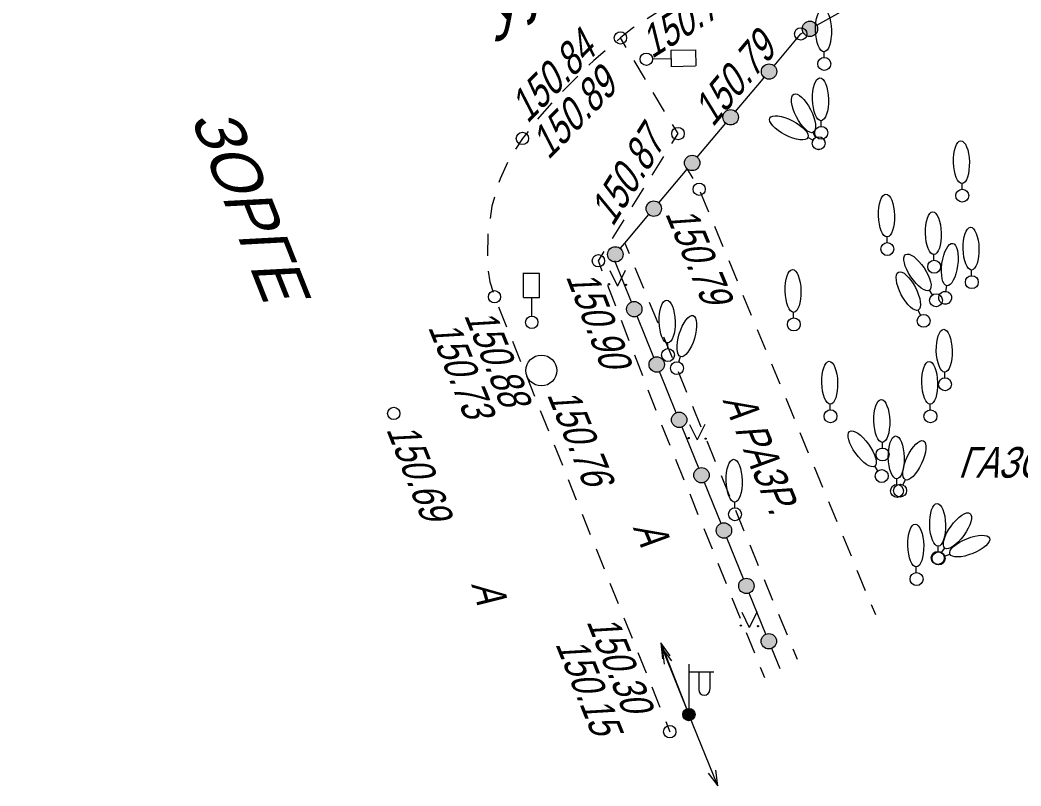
# Model space of a CAD drawing. Header units: metres. Extents: x 382 to 851, y 14083 to 14440.
# Drawn here: x 381.7 to 414.2, y 14209.91 to 14234.78 of the extents above; entities that cross this region are included whole.
import ezdxf

# ---------------------------------------------------------------- set-up
doc = ezdxf.new("R2010")
doc.units = ezdxf.units.M
doc.header["$MEASUREMENT"] = 0
doc.linetypes.add('UP line', pattern=[1.5, 1, -0.5])
for name, color, linetype, lineweight in [('Бортовой камень', 7, 'Continuous', 25), ('Горизонтали', 7, 'Continuous', 25), ('Граница растительности и грунта', 7, 'Continuous', 25), ('Граница улицы', 7, 'Continuous', 25), ('Колодцы', 7, 'Continuous', 25), ('Леса и газоны', 7, 'Continuous', 25), ('ЛЭП', 7, 'Continuous', 25), ('Ограды', 7, 'Continuous', 25), ('Отдельно стоящее дерево', 7, 'Continuous', 25), ('Светофоры', 7, 'Continuous', 25), ('Фонари', 7, 'Continuous', 25)]:
    doc.layers.add(name, color=color, linetype=linetype, lineweight=lineweight)
doc.styles.add('Style-RUSSIAN_1251 I 0.32289', font='RUSSIAN_1251.shx', dxfattribs={"oblique": 18.5})

# ---------------------------------------------------------------- blocks, each defined once
blk = doc.blocks.new('PIKET_464')
at = {"layer": 'Горизонтали', "color": 251, "linetype": 'Continuous', "lineweight": 9}
blk.add_arc((0, 0), 0.2, 0, 360, dxfattribs=at)
blk = doc.blocks.new('PIKET_465')
at = {"layer": 'Горизонтали', "color": 251, "linetype": 'Continuous', "lineweight": 9}
blk.add_arc((0, 0), 0.2, 0, 360, dxfattribs=at)
blk = doc.blocks.new('PIKET_466')
at = {"layer": 'Горизонтали', "color": 251, "linetype": 'Continuous', "lineweight": 9}
blk.add_arc((0, 0), 0.2, 0, 360, dxfattribs=at)
blk = doc.blocks.new('DORZN1_49')
at = {"layer": 'Светофоры', "color": 251, "linetype": 'Continuous', "lineweight": 9}
for p, q in [((-0.27, 0.806), (-0.27, 1.603)), ((-0.27, 1.598), (0.252, 1.598)), ((0.252, 0.792), (0.252, 1.589)), ((-0.27, 0.801), (0.248, 0.801)), ((-0.004, 0.2), (-0.004, 0.801))]:
    blk.add_line(p, q, dxfattribs=at)
blk.add_arc((0, 0), 0.2, 0, 360, dxfattribs=at)
blk = doc.blocks.new('GAZON_22')
at = {"layer": 'Леса и газоны', "color": 251, "linetype": 'Continuous', "lineweight": 9}
for p in [(-0.248, 0.499), (0.251, 0.502)]:
    blk.add_line(p, (0, 0), dxfattribs=at)
for centre in [(-0.276, 0.057), (0.279, 0.039)]:
    blk.add_arc(centre, 0.02, 0, 360, dxfattribs=at)
blk = doc.blocks.new('PIKET_469')
at = {"layer": 'Горизонтали', "color": 251, "linetype": 'Continuous', "lineweight": 9}
blk.add_arc((0, 0), 0.2, 0, 360, dxfattribs=at)
blk = doc.blocks.new('PIKET_470')
at = {"layer": 'Горизонтали', "color": 251, "linetype": 'Continuous', "lineweight": 9}
blk.add_arc((0, 0), 0.2, 0, 360, dxfattribs=at)
blk = doc.blocks.new('DORZN1_50')
at = {"layer": 'Светофоры', "color": 251, "linetype": 'Continuous', "lineweight": 9}
for p, q in [((-0.27, 0.806), (-0.27, 1.603)), ((-0.27, 1.598), (0.252, 1.598)), ((0.252, 0.792), (0.252, 1.589)), ((-0.27, 0.801), (0.248, 0.801)), ((-0.004, 0.2), (-0.004, 0.801))]:
    blk.add_line(p, q, dxfattribs=at)
blk.add_arc((0, 0), 0.2, 0, 360, dxfattribs=at)
blk = doc.blocks.new('DEREVO_456')
at = {"layer": 'Отдельно стоящее дерево', "color": 251, "linetype": 'Continuous', "lineweight": 9, "flags": 128}
blk.add_lwpolyline([(-0.007, 0.21), (-0.007, 0.393)], dxfattribs=at)
at = {"layer": 'Отдельно стоящее дерево', "color": 251, "linetype": 'Continuous', "lineweight": 9}
blk.add_arc((0, 0), 0.21, 0, 360, dxfattribs=at)
blk.add_ellipse((-0.026, 1.088), major_axis=(-0.019, 0.695), ratio=0.369829, dxfattribs=at)
blk = doc.blocks.new('DEREVO_457')
at = {"layer": 'Отдельно стоящее дерево', "color": 251, "linetype": 'Continuous', "lineweight": 9, "flags": 128}
blk.add_lwpolyline([(-0.007, 0.21), (-0.007, 0.393)], dxfattribs=at)
at = {"layer": 'Отдельно стоящее дерево', "color": 251, "linetype": 'Continuous', "lineweight": 9}
blk.add_arc((0, 0), 0.21, 0, 360, dxfattribs=at)
blk.add_ellipse((-0.026, 1.088), major_axis=(-0.019, 0.695), ratio=0.369829, dxfattribs=at)
blk = doc.blocks.new('DEREVO_458')
at = {"layer": 'Отдельно стоящее дерево', "color": 251, "linetype": 'Continuous', "lineweight": 9, "flags": 128}
blk.add_lwpolyline([(-0.007, 0.21), (-0.007, 0.393)], dxfattribs=at)
at = {"layer": 'Отдельно стоящее дерево', "color": 251, "linetype": 'Continuous', "lineweight": 9}
blk.add_arc((0, 0), 0.21, 0, 359.99999, dxfattribs=at)
blk.add_ellipse((-0.0255, 1.088), major_axis=(-0.0185, 0.695), ratio=0.3698286, dxfattribs=at)
blk = doc.blocks.new('FNRM1_13')
at = {"layer": 'Фонари', "linetype": 'Continuous', "lineweight": 9}
h = blk.add_hatch(color=251, dxfattribs=at)
edge = h.paths.add_edge_path()
edge.add_arc((0, 0), 0.2, 0, 360)
at = {"layer": 'Фонари', "color": 251, "linetype": 'Continuous', "lineweight": 9}
for p, q in [((0.003, 0.2), (0.003, 1.641)), ((0.017, 1.388), (0.805, 1.388)), ((0.322, 1.371), (0.322, 0.816)), ((0.676, 1.378), (0.676, 0.823))]:
    blk.add_line(p, q, dxfattribs=at)
blk.add_circle((0, 0), 0.2, dxfattribs=at)
blk.add_arc((0.496, 0.809), 0.181, 180, 0, dxfattribs=at)
blk = doc.blocks.new('PIKET_471')
at = {"layer": 'Горизонтали', "color": 251, "linetype": 'Continuous', "lineweight": 9}
blk.add_arc((0, 0), 0.2, 0, 360, dxfattribs=at)
blk = doc.blocks.new('DEREVO_459')
at = {"layer": 'Отдельно стоящее дерево', "color": 251, "linetype": 'Continuous', "lineweight": 9, "flags": 128}
blk.add_lwpolyline([(-0.007, 0.21), (-0.007, 0.393)], dxfattribs=at)
at = {"layer": 'Отдельно стоящее дерево', "color": 251, "linetype": 'Continuous', "lineweight": 9}
blk.add_arc((0, 0), 0.21, 0, 359.99999, dxfattribs=at)
blk.add_ellipse((-0.0255, 1.088), major_axis=(-0.0185, 0.695), ratio=0.3698286, dxfattribs=at)
blk = doc.blocks.new('msdElementTypeLine_58')
at = {"layer": 'ЛЭП', "color": 251, "linetype": 'Continuous', "lineweight": 9}
for p, q in [((-0.736, 2.453), (0.2, 0.135)), ((1.07, -2.02), (0.134, 0.298))]:
    blk.add_line(p, q, dxfattribs=at)
at = {"layer": 'ЛЭП', "color": 251, "linetype": 'Continuous', "lineweight": 9, "flags": 128}
for points in [[(-0.425, 2.04), (-0.736, 2.453), (-0.673, 1.938)], [(0.759, -1.608), (1.07, -2.02), (1.007, -1.505)]]:
    blk.add_lwpolyline(points, dxfattribs=at)
blk = doc.blocks.new('msdElementTypeLine_59')
at = {"layer": 'ЛЭП', "color": 251, "linetype": 'Continuous', "lineweight": 9}
blk.add_line((4.147, 2.46), (5.064, 0.134), dxfattribs=at)
at = {"layer": 'ЛЭП', "color": 251, "linetype": 'Continuous', "lineweight": 9, "flags": 128}
blk.add_lwpolyline([(4.455, 2.045), (4.147, 2.46), (4.206, 1.945)], dxfattribs=at)
blk = doc.blocks.new('KOLOD_98')
at = {"layer": 'Колодцы', "color": 251, "linetype": 'Continuous', "lineweight": 9}
blk.add_arc((0, 0), 0.5, 0, 360, dxfattribs=at)
blk = doc.blocks.new('DEREVO_461')
at = {"layer": 'Отдельно стоящее дерево', "color": 251, "linetype": 'Continuous', "lineweight": 9, "flags": 128}
blk.add_lwpolyline([(-0.007, 0.21), (-0.007, 0.393)], dxfattribs=at)
at = {"layer": 'Отдельно стоящее дерево', "color": 251, "linetype": 'Continuous', "lineweight": 9}
blk.add_arc((0, 0), 0.21, 0, 359.99999, dxfattribs=at)
blk.add_ellipse((-0.0255, 1.088), major_axis=(-0.0185, 0.695), ratio=0.3698286, dxfattribs=at)
blk = doc.blocks.new('DEREVO_462')
at = {"layer": 'Отдельно стоящее дерево', "color": 251, "linetype": 'Continuous', "lineweight": 9, "flags": 128}
blk.add_lwpolyline([(-0.007, 0.21), (-0.007, 0.393)], dxfattribs=at)
at = {"layer": 'Отдельно стоящее дерево', "color": 251, "linetype": 'Continuous', "lineweight": 9}
blk.add_arc((0, 0), 0.21, 0, 360, dxfattribs=at)
blk.add_ellipse((-0.025, 1.088), major_axis=(-0.019, 0.695), ratio=0.369829, dxfattribs=at)
blk = doc.blocks.new('DEREVO_463')
at = {"layer": 'Отдельно стоящее дерево', "color": 251, "linetype": 'Continuous', "lineweight": 9, "flags": 128}
blk.add_lwpolyline([(-0.007, 0.21), (-0.007, 0.393)], dxfattribs=at)
at = {"layer": 'Отдельно стоящее дерево', "color": 251, "linetype": 'Continuous', "lineweight": 9}
blk.add_arc((0, 0), 0.21, 0, 359.99999, dxfattribs=at)
blk.add_ellipse((-0.0255, 1.088), major_axis=(-0.0185, 0.695), ratio=0.3698286, dxfattribs=at)
blk = doc.blocks.new('DEREVO_464')
at = {"layer": 'Отдельно стоящее дерево', "color": 251, "linetype": 'Continuous', "lineweight": 9, "flags": 128}
blk.add_lwpolyline([(-0.007, 0.21), (-0.007, 0.393)], dxfattribs=at)
at = {"layer": 'Отдельно стоящее дерево', "color": 251, "linetype": 'Continuous', "lineweight": 9}
blk.add_arc((0, 0), 0.21, 0, 360, dxfattribs=at)
blk.add_ellipse((-0.025, 1.088), major_axis=(-0.019, 0.695), ratio=0.369829, dxfattribs=at)
blk = doc.blocks.new('DEREVO_465')
at = {"layer": 'Отдельно стоящее дерево', "color": 251, "linetype": 'Continuous', "lineweight": 9, "flags": 128}
blk.add_lwpolyline([(-0.007, 0.21), (-0.007, 0.393)], dxfattribs=at)
at = {"layer": 'Отдельно стоящее дерево', "color": 251, "linetype": 'Continuous', "lineweight": 9}
blk.add_arc((0, 0), 0.21, 0, 359.99999, dxfattribs=at)
blk.add_ellipse((-0.0255, 1.088), major_axis=(-0.0185, 0.695), ratio=0.3698286, dxfattribs=at)
blk = doc.blocks.new('DEREVO_466')
at = {"layer": 'Отдельно стоящее дерево', "color": 251, "linetype": 'Continuous', "lineweight": 9, "flags": 128}
blk.add_lwpolyline([(-0.007, 0.21), (-0.007, 0.393)], dxfattribs=at)
at = {"layer": 'Отдельно стоящее дерево', "color": 251, "linetype": 'Continuous', "lineweight": 9}
blk.add_arc((0, 0), 0.21, 0, 360, dxfattribs=at)
blk.add_ellipse((-0.025, 1.088), major_axis=(-0.019, 0.695), ratio=0.369829, dxfattribs=at)
blk = doc.blocks.new('DEREVO_467')
at = {"layer": 'Отдельно стоящее дерево', "color": 251, "linetype": 'Continuous', "lineweight": 9, "flags": 128}
blk.add_lwpolyline([(-0.007, 0.21), (-0.007, 0.393)], dxfattribs=at)
at = {"layer": 'Отдельно стоящее дерево', "color": 251, "linetype": 'Continuous', "lineweight": 9}
blk.add_arc((0, 0), 0.21, 0, 359.99999, dxfattribs=at)
blk.add_ellipse((-0.0255, 1.088), major_axis=(-0.0185, 0.695), ratio=0.3698286, dxfattribs=at)
blk = doc.blocks.new('DEREVO_468')
at = {"layer": 'Отдельно стоящее дерево', "color": 251, "linetype": 'Continuous', "lineweight": 9, "flags": 128}
blk.add_lwpolyline([(-0.007, 0.21), (-0.007, 0.393)], dxfattribs=at)
at = {"layer": 'Отдельно стоящее дерево', "color": 251, "linetype": 'Continuous', "lineweight": 9}
blk.add_arc((0, 0), 0.21, 0, 360, dxfattribs=at)
blk.add_ellipse((-0.026, 1.088), major_axis=(-0.019, 0.695), ratio=0.369829, dxfattribs=at)
blk = doc.blocks.new('DEREVO_469')
at = {"layer": 'Отдельно стоящее дерево', "color": 251, "linetype": 'Continuous', "lineweight": 9, "flags": 128}
blk.add_lwpolyline([(-0.007, 0.21), (-0.007, 0.393)], dxfattribs=at)
at = {"layer": 'Отдельно стоящее дерево', "color": 251, "linetype": 'Continuous', "lineweight": 9}
blk.add_arc((0, 0), 0.21, 0, 360, dxfattribs=at)
blk.add_ellipse((-0.026, 1.088), major_axis=(-0.019, 0.695), ratio=0.369829, dxfattribs=at)
blk = doc.blocks.new('DEREVO_470')
at = {"layer": 'Отдельно стоящее дерево', "color": 251, "linetype": 'Continuous', "lineweight": 9, "flags": 128}
blk.add_lwpolyline([(-0.007, 0.21), (-0.007, 0.393)], dxfattribs=at)
at = {"layer": 'Отдельно стоящее дерево', "color": 251, "linetype": 'Continuous', "lineweight": 9}
blk.add_arc((0, 0), 0.21, 0, 360, dxfattribs=at)
blk.add_ellipse((-0.025, 1.088), major_axis=(-0.019, 0.695), ratio=0.369829, dxfattribs=at)
blk = doc.blocks.new('DEREVO_471')
at = {"layer": 'Отдельно стоящее дерево', "color": 251, "linetype": 'Continuous', "lineweight": 9, "flags": 128}
blk.add_lwpolyline([(-0.007, 0.21), (-0.007, 0.393)], dxfattribs=at)
at = {"layer": 'Отдельно стоящее дерево', "color": 251, "linetype": 'Continuous', "lineweight": 9}
blk.add_arc((0, 0), 0.21, 0, 359.99999, dxfattribs=at)
blk.add_ellipse((-0.0255, 1.088), major_axis=(-0.0185, 0.695), ratio=0.3698286, dxfattribs=at)
blk = doc.blocks.new('DEREVO_472')
at = {"layer": 'Отдельно стоящее дерево', "color": 251, "linetype": 'Continuous', "lineweight": 9, "flags": 128}
blk.add_lwpolyline([(-0.007, 0.21), (-0.007, 0.393)], dxfattribs=at)
at = {"layer": 'Отдельно стоящее дерево', "color": 251, "linetype": 'Continuous', "lineweight": 9}
blk.add_arc((0, 0), 0.21, 0, 359.99999, dxfattribs=at)
blk.add_ellipse((-0.0255, 1.088), major_axis=(-0.0185, 0.695), ratio=0.3698286, dxfattribs=at)
blk = doc.blocks.new('DEREVO_473')
at = {"layer": 'Отдельно стоящее дерево', "color": 251, "linetype": 'Continuous', "lineweight": 9, "flags": 128}
blk.add_lwpolyline([(-0.007, 0.21), (-0.007, 0.393)], dxfattribs=at)
at = {"layer": 'Отдельно стоящее дерево', "color": 251, "linetype": 'Continuous', "lineweight": 9}
blk.add_arc((0, 0), 0.21, 0, 360, dxfattribs=at)
blk.add_ellipse((-0.025, 1.088), major_axis=(-0.019, 0.695), ratio=0.369829, dxfattribs=at)
blk = doc.blocks.new('DEREVO_474')
at = {"layer": 'Отдельно стоящее дерево', "color": 251, "linetype": 'Continuous', "lineweight": 9, "flags": 128}
blk.add_lwpolyline([(-0.007, 0.21), (-0.007, 0.393)], dxfattribs=at)
at = {"layer": 'Отдельно стоящее дерево', "color": 251, "linetype": 'Continuous', "lineweight": 9}
blk.add_arc((0, 0), 0.21, 0, 359.99999, dxfattribs=at)
blk.add_ellipse((-0.0255, 1.088), major_axis=(-0.0185, 0.695), ratio=0.3698286, dxfattribs=at)
blk = doc.blocks.new('DEREVO_475')
at = {"layer": 'Отдельно стоящее дерево', "color": 251, "linetype": 'Continuous', "lineweight": 9, "flags": 128}
blk.add_lwpolyline([(-0.007, 0.21), (-0.007, 0.393)], dxfattribs=at)
at = {"layer": 'Отдельно стоящее дерево', "color": 251, "linetype": 'Continuous', "lineweight": 9}
blk.add_arc((0, 0), 0.21, 0, 360, dxfattribs=at)
blk.add_ellipse((-0.026, 1.088), major_axis=(-0.019, 0.695), ratio=0.369829, dxfattribs=at)
blk = doc.blocks.new('DEREVO_476')
at = {"layer": 'Отдельно стоящее дерево', "color": 251, "linetype": 'Continuous', "lineweight": 9, "flags": 128}
blk.add_lwpolyline([(-0.007, 0.21), (-0.007, 0.393)], dxfattribs=at)
at = {"layer": 'Отдельно стоящее дерево', "color": 251, "linetype": 'Continuous', "lineweight": 9}
blk.add_arc((0, 0), 0.21, 0, 360, dxfattribs=at)
blk.add_ellipse((-0.026, 1.088), major_axis=(-0.019, 0.695), ratio=0.369829, dxfattribs=at)
blk = doc.blocks.new('DEREVO_477')
at = {"layer": 'Отдельно стоящее дерево', "color": 251, "linetype": 'Continuous', "lineweight": 9, "flags": 128}
blk.add_lwpolyline([(-0.007, 0.21), (-0.007, 0.393)], dxfattribs=at)
at = {"layer": 'Отдельно стоящее дерево', "color": 251, "linetype": 'Continuous', "lineweight": 9}
blk.add_arc((0, 0), 0.21, 0, 360, dxfattribs=at)
blk.add_ellipse((-0.026, 1.088), major_axis=(-0.019, 0.695), ratio=0.369829, dxfattribs=at)
blk = doc.blocks.new('DEREVO_478')
at = {"layer": 'Отдельно стоящее дерево', "color": 251, "linetype": 'Continuous', "lineweight": 9, "flags": 128}
blk.add_lwpolyline([(-0.007, 0.21), (-0.007, 0.393)], dxfattribs=at)
at = {"layer": 'Отдельно стоящее дерево', "color": 251, "linetype": 'Continuous', "lineweight": 9}
blk.add_arc((0, 0), 0.21, 0, 360, dxfattribs=at)
blk.add_ellipse((-0.025, 1.088), major_axis=(-0.019, 0.695), ratio=0.369829, dxfattribs=at)
blk = doc.blocks.new('DEREVO_479')
at = {"layer": 'Отдельно стоящее дерево', "color": 251, "linetype": 'Continuous', "lineweight": 9, "flags": 128}
blk.add_lwpolyline([(-0.007, 0.21), (-0.007, 0.393)], dxfattribs=at)
at = {"layer": 'Отдельно стоящее дерево', "color": 251, "linetype": 'Continuous', "lineweight": 9}
blk.add_arc((0, 0), 0.21, 0, 360, dxfattribs=at)
blk.add_ellipse((-0.025, 1.088), major_axis=(-0.019, 0.695), ratio=0.369829, dxfattribs=at)
blk = doc.blocks.new('DEREVO_480')
at = {"layer": 'Отдельно стоящее дерево', "color": 251, "linetype": 'Continuous', "lineweight": 9, "flags": 128}
blk.add_lwpolyline([(-0.007, 0.21), (-0.007, 0.393)], dxfattribs=at)
at = {"layer": 'Отдельно стоящее дерево', "color": 251, "linetype": 'Continuous', "lineweight": 9}
blk.add_arc((0, 0), 0.21, 0, 359.99999, dxfattribs=at)
blk.add_ellipse((-0.0255, 1.088), major_axis=(-0.0185, 0.695), ratio=0.3698286, dxfattribs=at)
blk = doc.blocks.new('DEREVO_481')
at = {"layer": 'Отдельно стоящее дерево', "color": 251, "linetype": 'Continuous', "lineweight": 9, "flags": 128}
blk.add_lwpolyline([(-0.007, 0.21), (-0.007, 0.393)], dxfattribs=at)
at = {"layer": 'Отдельно стоящее дерево', "color": 251, "linetype": 'Continuous', "lineweight": 9}
blk.add_arc((0, 0), 0.21, 0, 359.99999, dxfattribs=at)
blk.add_ellipse((-0.0255, 1.088), major_axis=(-0.0185, 0.695), ratio=0.3698286, dxfattribs=at)
blk = doc.blocks.new('DEREVO_482')
at = {"layer": 'Отдельно стоящее дерево', "color": 251, "linetype": 'Continuous', "lineweight": 9, "flags": 128}
blk.add_lwpolyline([(-0.007, 0.21), (-0.007, 0.393)], dxfattribs=at)
at = {"layer": 'Отдельно стоящее дерево', "color": 251, "linetype": 'Continuous', "lineweight": 9}
blk.add_arc((0, 0), 0.21, 0, 360, dxfattribs=at)
blk.add_ellipse((-0.026, 1.088), major_axis=(-0.019, 0.695), ratio=0.369829, dxfattribs=at)
blk = doc.blocks.new('PIKET_472')
at = {"layer": 'Горизонтали', "color": 251, "linetype": 'Continuous', "lineweight": 9}
blk.add_arc((0, 0), 0.2, 0, 360, dxfattribs=at)
blk = doc.blocks.new('PIKET_473')
at = {"layer": 'Горизонтали', "color": 251, "linetype": 'Continuous', "lineweight": 9}
blk.add_arc((0, 0), 0.2, 0, 360, dxfattribs=at)
blk = doc.blocks.new('msdElementTypeLineString_171')
at = {"layer": 'Граница улицы', "color": 251, "linetype": 'Continuous', "lineweight": 9}
for p, q in [((0.9, 20.46), (0.716, 20.766)), ((1.526, 19.42), (1.158, 20.032)), ((2.153, 18.38), (1.784, 18.992)), ((1.743, 16.315), (2.122, 16.92)), ((1.099, 15.286), (1.478, 15.891)), ((0.454, 14.257), (0.833, 14.862)), ((0.567, 12.065), (0.309, 12.731)), ((1.004, 10.933), (0.747, 11.599)), ((1.442, 9.8), (1.184, 10.466)), ((1.879, 8.668), (1.622, 9.334)), ((2.329, 7.54), (2.06, 8.201)), ((2.787, 6.416), (2.518, 7.077)), ((3.245, 5.291), (2.976, 5.953)), ((3.703, 4.167), (3.434, 4.828)), ((4.161, 3.043), (3.892, 3.704)), ((4.619, 1.918), (4.35, 2.58)), ((5.077, 0.794), (4.808, 1.455)), ((5.4, 0), (5.266, 0.331))]:
    blk.add_line(p, q, dxfattribs=at)
at = {"layer": 'Граница улицы', "color": 251, "linetype": 'Continuous', "lineweight": 9, "flags": 128}
for points in [[(2.388, 17.343), (2.586, 17.66), (2.41, 17.952)], [(0.129, 13.197), (0, 13.532), (0.189, 13.833)]]:
    blk.add_lwpolyline(points, dxfattribs=at)
blk = doc.blocks.new('msdElementTypeLineString_172')
at = {"layer": 'Граница улицы', "color": 251, "linetype": 'Continuous', "lineweight": 9}
for p, q in [((0, 13.507), (0.138, 13.175)), ((0.329, 12.713), (0.604, 12.05)), ((0.795, 11.588), (1.07, 10.924)), ((1.262, 10.462), (1.537, 9.799)), ((1.728, 9.337), (2.003, 8.673)), ((2.194, 8.211), (2.469, 7.548)), ((2.66, 7.086), (2.935, 6.422)), ((3.127, 5.96), (3.402, 5.297)), ((3.593, 4.835), (3.868, 4.171)), ((4.059, 3.709), (4.334, 3.046)), ((4.526, 2.584), (4.8, 1.92)), ((4.992, 1.458), (5.267, 0.795)), ((5.458, 0.333), (5.596, 0.001))]:
    blk.add_line(p, q, dxfattribs=at)
blk = doc.blocks.new('msdElementTypeLineString_173')
at = {"layer": 'Граница улицы', "color": 251, "linetype": 'Continuous', "lineweight": 9}
for p, q in [((0.001, 14.467), (0.182, 14.163)), ((0.426, 13.727), (0.697, 13.073)), ((0.889, 12.611), (1.16, 11.956)), ((1.351, 11.494), (1.623, 10.839)), ((1.814, 10.377), (2.085, 9.723)), ((2.276, 9.261), (2.548, 8.606)), ((2.739, 8.144), (3.01, 7.49)), ((3.202, 7.028), (3.473, 6.373)), ((3.664, 5.911), (3.935, 5.256)), ((4.127, 4.794), (4.398, 4.14)), ((4.589, 3.678), (4.86, 3.023)), ((5.052, 2.561), (5.323, 1.907)), ((5.514, 1.445), (5.786, 0.79)), ((5.977, 0.328), (6.113, 0.001))]:
    blk.add_line(p, q, dxfattribs=at)
blk = doc.blocks.new('PIKET_552')
at = {"layer": 'Горизонтали', "color": 251, "linetype": 'Continuous', "lineweight": 9}
blk.add_arc((0, 0), 0.2, 0, 360, dxfattribs=at)
blk = doc.blocks.new('GAZON_29')
at = {"layer": 'Леса и газоны', "color": 251, "linetype": 'Continuous', "lineweight": 9}
for p in [(-0.248, 0.499), (0.251, 0.502)]:
    blk.add_line(p, (0, 0), dxfattribs=at)
for centre in [(-0.276, 0.057), (0.279, 0.039)]:
    blk.add_arc(centre, 0.02, 0, 360, dxfattribs=at)
blk = doc.blocks.new('GAZON_30')
at = {"layer": 'Леса и газоны', "color": 251, "linetype": 'Continuous', "lineweight": 9}
for p in [(-0.248, 0.499), (0.251, 0.502)]:
    blk.add_line(p, (0, 0), dxfattribs=at)
for centre in [(-0.276, 0.057), (0.279, 0.039)]:
    blk.add_arc(centre, 0.02, 0, 360, dxfattribs=at)
blk = doc.blocks.new('msdElementTypeLineString_210')
at = {"layer": 'Ограды', "linetype": 'Continuous', "lineweight": 9}
h = blk.add_hatch(color=251, dxfattribs=at)
edge = h.paths.add_edge_path()
edge.add_arc((6.64, 21.03), 0.25, 0, 360)
h = blk.add_hatch(color=251, dxfattribs=at)
edge = h.paths.add_edge_path()
edge.add_arc((5.313, 19.643), 0.25, 0, 360)
h = blk.add_hatch(color=251, dxfattribs=at)
edge = h.paths.add_edge_path()
edge.add_arc((4.065, 18.159), 0.25, 0, 360)
h = blk.add_hatch(color=251, dxfattribs=at)
edge = h.paths.add_edge_path()
edge.add_arc((2.817, 16.676), 0.25, 0, 360)
h = blk.add_hatch(color=251, dxfattribs=at)
edge = h.paths.add_edge_path()
edge.add_arc((1.569, 15.192), 0.25, 0, 360)
h = blk.add_hatch(color=251, dxfattribs=at)
edge = h.paths.add_edge_path()
edge.add_arc((0.322, 13.708), 0.25, 0, 360)
h = blk.add_hatch(color=251, dxfattribs=at)
edge = h.paths.add_edge_path()
edge.add_arc((0.937, 11.93), 0.25, 0, 360)
h = blk.add_hatch(color=251, dxfattribs=at)
edge = h.paths.add_edge_path()
edge.add_arc((1.665, 10.133), 0.25, 0, 360)
h = blk.add_hatch(color=251, dxfattribs=at)
edge = h.paths.add_edge_path()
edge.add_arc((2.393, 8.336), 0.25, 0, 360)
h = blk.add_hatch(color=251, dxfattribs=at)
edge = h.paths.add_edge_path()
edge.add_arc((3.12, 6.539), 0.25, 0, 360)
h = blk.add_hatch(color=251, dxfattribs=at)
edge = h.paths.add_edge_path()
edge.add_arc((3.848, 4.743), 0.25, 0, 360)
h = blk.add_hatch(color=251, dxfattribs=at)
edge = h.paths.add_edge_path()
edge.add_arc((4.576, 2.946), 0.25, 0, 360)
h = blk.add_hatch(color=251, dxfattribs=at)
edge = h.paths.add_edge_path()
edge.add_arc((5.304, 1.149), 0.25, 0, 360)
at = {"layer": 'Ограды', "color": 251, "linetype": 'Continuous', "lineweight": 9}
for p, q in [((2.978, 16.867), (3.904, 17.968)), ((0.843, 12.161), (0.303, 13.494)), ((1.571, 10.364), (1.031, 11.698)), ((2.299, 8.568), (1.759, 9.901)), ((3.027, 6.771), (2.487, 8.104)), ((3.754, 4.974), (3.214, 6.307)), ((4.482, 3.177), (3.942, 4.511)), ((5.21, 1.381), (4.67, 2.714)), ((5.668, 0.251), (5.398, 0.917))]:
    blk.add_line(p, q, dxfattribs=at)
at = {"layer": 'Ограды', "color": 251, "linetype": 'Continuous', "lineweight": 9, "flags": 128}
for points in [[(6.859, 21.151), (7.449, 21.478), (8.117, 21.848)], [(5.473, 19.834), (6.339, 20.863), (6.421, 20.909)], [(4.225, 18.351), (5.064, 19.347), (5.151, 19.452)], [(1.73, 15.383), (2.652, 16.479), (2.656, 16.484)], [(0.482, 13.9), (0.628, 14.073), (1.408, 15.001)]]:
    blk.add_lwpolyline(points, dxfattribs=at)
at = {"layer": 'Ограды', "color": 251, "linetype": 'Continuous', "lineweight": 9}
for centre in [(6.64, 21.03), (6.64, 21.03), (5.313, 19.643), (5.313, 19.643), (4.065, 18.159), (4.065, 18.159), (2.817, 16.676), (2.817, 16.676), (1.569, 15.192), (1.569, 15.192), (0.322, 13.708), (0.322, 13.708), (0.937, 11.93), (0.937, 11.93), (1.665, 10.133), (1.665, 10.133), (2.393, 8.336), (2.393, 8.336), (3.12, 6.539), (3.12, 6.539), (3.848, 4.743), (3.848, 4.743), (4.576, 2.946), (4.576, 2.946), (5.304, 1.149), (5.304, 1.149)]:
    blk.add_circle(centre, 0.25, dxfattribs=at)
blk = doc.blocks.new('msdElementTypeLineString_211')
at = {"layer": 'Бортовой камень', "color": 251, "linetype": 'Continuous', "lineweight": 9}
for p, q in [((31.748, 38.326), (31.438, 38.153)), ((31.002, 37.909), (30.382, 37.562)), ((29.946, 37.318), (29.326, 36.972)), ((28.89, 36.728), (28.27, 36.381)), ((27.833, 36.137), (27.214, 35.791)), ((26.777, 35.547), (26.158, 35.201)), ((25.721, 34.957), (25.102, 34.61)), ((24.665, 34.366), (24.045, 34.02)), ((23.609, 33.776), (22.989, 33.429)), ((22.553, 33.185), (21.933, 32.839)), ((21.497, 32.595), (20.877, 32.248)), ((20.441, 32.004), (19.821, 31.658)), ((19.385, 31.414), (18.765, 31.067)), ((18.329, 30.823), (17.709, 30.477)), ((17.275, 30.229), (16.66, 29.874)), ((16.227, 29.624), (15.612, 29.269)), ((15.179, 29.019), (14.564, 28.665)), ((13.083, 27.81), (12.468, 27.455)), ((12.035, 27.205), (11.42, 26.851)), ((10.987, 26.601), (10.372, 26.246)), ((8.898, 25.38), (8.287, 25.017)), ((7.857, 24.762), (7.247, 24.4)), ((6.817, 24.144), (6.206, 23.782)), ((5.782, 23.518), (5.183, 23.137)), ((2.938, 21.281), (2.432, 20.783)), ((0.358, 13.796), (0.623, 13.138)), ((0.81, 12.674), (1.076, 12.015)), ((1.263, 11.552), (1.528, 10.893)), ((1.715, 10.43), (1.981, 9.771)), ((2.167, 9.307), (2.433, 8.649)), ((2.62, 8.185), (2.885, 7.527)), ((3.072, 7.063), (3.338, 6.405)), ((3.525, 5.941), (3.79, 5.282)), ((3.977, 4.819), (4.243, 4.16)), ((4.43, 3.696), (4.695, 3.038)), ((4.882, 2.574), (5.147, 1.916)), ((5.334, 1.452), (5.6, 0.794)), ((5.787, 0.33), (5.92, 0.001))]:
    blk.add_line(p, q, dxfattribs=at)
at = {"layer": 'Бортовой камень', "color": 251, "linetype": 'Continuous', "lineweight": 9, "flags": 128}
for points in [[(14.131, 28.415), (13.917, 28.291), (13.516, 28.06)], [(9.939, 25.996), (9.852, 25.946), (9.328, 25.635)], [(4.761, 22.868), (4.706, 22.833), (4.316, 22.52), (4.206, 22.427)], [(3.824, 22.103), (3.457, 21.792), (3.294, 21.632)], [(2.09, 20.419), (1.688, 19.96), (1.626, 19.881)], [(1.316, 19.489), (1.133, 19.258), (0.911, 18.907)], [(0.65, 18.481), (0.41, 17.952), (0.373, 17.829)], [(0.23, 17.35), (0.143, 17.06), (0.083, 16.657)], [(0.009, 16.162), (0.007, 16.15), (0.003, 15.453)], [(0.026, 14.954), (0.078, 14.608), (0.183, 14.264)]]:
    blk.add_lwpolyline(points, dxfattribs=at)

msp = doc.modelspace()

# ---------------------------------------------------------------- block references
at = {"layer": 'Бортовой камень', "color": 251, "linetype": 'Continuous', "lineweight": 9}
msp.add_blockref('msdElementTypeLineString_211', (396.878, 14211.674), dxfattribs=at)
at = {"layer": 'Горизонтали', "color": 251, "linetype": 'Continuous', "lineweight": 9}
for name, p in [('PIKET_472', (401.194, 14234.194)), ('PIKET_471', (407.047, 14234.324)), ('PIKET_464', (398.011, 14230.932)), ('PIKET_473', (403.064, 14231.088)), ('PIKET_470', (403.751, 14229.282)), ('PIKET_465', (400.478, 14226.96)), ('PIKET_466', (397.106, 14225.792)), ('PIKET_469', (393.833, 14222.004)), ('PIKET_552', (402.798, 14211.675))]:
    msp.add_blockref(name, p, dxfattribs=at)
at = {"layer": 'Граница улицы', "color": 251, "linetype": 'Continuous', "lineweight": 9}
for name, p in [('msdElementTypeLineString_171', (400.478, 14213.428)), ('msdElementTypeLineString_173', (403.359, 14215.473)), ('msdElementTypeLineString_172', (401.336, 14214.027))]:
    msp.add_blockref(name, p, dxfattribs=at)
at = {"layer": 'Колодцы', "color": 251, "linetype": 'Continuous', "lineweight": 9}
msp.add_blockref('KOLOD_98', (398.628, 14223.399), dxfattribs=at)
at = {"layer": 'Леса и газоны', "color": 251, "linetype": 'Continuous', "lineweight": 9}
for name, p in [('GAZON_22', (401.097, 14226.142)), ('GAZON_29', (403.683, 14221.149)), ('GAZON_30', (405.38, 14215.06))]:
    msp.add_blockref(name, p, dxfattribs=at)
at = {"layer": 'ЛЭП', "color": 251, "linetype": 'Continuous', "lineweight": 9}
for name, p in [('msdElementTypeLine_59', (398.356, 14212.096)), ('msdElementTypeLine_58', (403.286, 14211.932))]:
    msp.add_blockref(name, p, dxfattribs=at)
at = {"layer": 'Ограды', "color": 251, "linetype": 'Continuous', "lineweight": 9}
msp.add_blockref('msdElementTypeLineString_210', (400.708, 14213.461), dxfattribs=at)
at = {"layer": 'Отдельно стоящее дерево', "color": 251, "linetype": 'Continuous', "lineweight": 9}
for name, p in [('DEREVO_459', (407.813, 14233.353)), ('DEREVO_480', (407.716, 14231.115)), ('DEREVO_482', (412.293, 14229.075)), ('DEREVO_477', (409.86, 14227.342)), ('DEREVO_476', (411.381, 14226.768)), ('DEREVO_481', (412.604, 14226.267)), ('DEREVO_462', (406.825, 14224.894)), ('DEREVO_458', (402.738, 14223.9)), ('DEREVO_472', (411.734, 14222.954)), ('DEREVO_461', (408.016, 14221.914)), ('DEREVO_471', (411.261, 14221.912)), ('DEREVO_470', (409.706, 14220.673)), ('DEREVO_467', (410.175, 14219.491)), ('DEREVO_456', (404.914, 14218.734)), ('DEREVO_465', (411.519, 14217.302)), ('DEREVO_463', (410.809, 14216.629))]:
    msp.add_blockref(name, p, dxfattribs=at)
for name, p, rotation in [('DEREVO_478', (407.63, 14230.779), 25.52835884601721), ('DEREVO_479', (407.631, 14230.777), 61.25940123872901), ('DEREVO_474', (411.736, 14225.761), 350.55151660493), ('DEREVO_475', (411.441, 14225.679), 32.26202378470136), ('DEREVO_473', (411.04, 14225.011), 25.91597998598859), ('DEREVO_457', (403.031, 14223.475), 341.4941192824752), ('DEREVO_469', (409.679, 14219.973), 34.42264494484167), ('DEREVO_468', (410.276, 14219.499), 333.441120627188), ('DEREVO_466', (411.499, 14217.316), 322.7822082977679), ('DEREVO_464', (411.525, 14217.298), 290.2467262237147)]:
    msp.add_blockref(name, p, dxfattribs=dict(at, rotation=rotation))
at = {"layer": 'Светофоры', "color": 251, "linetype": 'Continuous', "lineweight": 9, "rotation": 271.3530654410245}
msp.add_blockref('DORZN1_50', (402.036, 14233.505), dxfattribs=at)
at = {"layer": 'Светофоры', "color": 251, "linetype": 'Continuous', "lineweight": 9}
msp.add_blockref('DORZN1_49', (398.317, 14224.963), dxfattribs=at)
at = {"layer": 'Фонари', "color": 251, "linetype": 'Continuous', "lineweight": 9}
msp.add_blockref('FNRM1_13', (403.42, 14212.23), dxfattribs=at)

# ---------------------------------------------------------------- texts
at = {"layer": 'Горизонтали', "color": 251, "linetype": 'Continuous', "lineweight": 9, "style": 'Style-RUSSIAN_1251 I 0.32289', "oblique": 18.5}
for s, rotation, width, p in [('150.76', 32.4662, 0.8, (402.213, 14233.505)), ('150.84', 45.7023, 0.8, (398.177, 14231.393)), ('150.79', 49.9385, 0.799996, (404.19, 14231.274)), ('150.89', 45.7023, 0.8, (398.856, 14230.212)), ('150.87', 57.9348, 0.8, (400.944, 14228.038)), ('150.79', 292.5023, 0.799996, (402.636, 14228.501)), ('150.90', 291.1234, 0.8, (399.415, 14226.454)), ('150.88', 291.9576, 0.8, (396.109, 14225.197)), ('150.73', 291.9576, 0.8, (394.939, 14224.807)), ('150.69', 291.5112, 0.8, (393.581, 14221.493)), ('150.30', 291.9576, 0.8, (400.084, 14215.252)), ('150.15', 291.9576, 0.8, (399.072, 14214.527))]:
    msp.add_text(s, height=1, rotation=rotation, dxfattribs=dict(at, width=width)).set_placement(p)
at = {"layer": 'Граница растительности и грунта', "color": 251, "linetype": 'Continuous', "lineweight": 9, "style": 'Style-RUSSIAN_1251 I 0.32289', "oblique": 18.5, "width": 0.8}
msp.add_text('ГАЗОН', height=1, dxfattribs=at).set_placement((412.153, 14219.918))
at = {"layer": 'Граница улицы', "color": 251, "linetype": 'Continuous', "lineweight": 9, "style": 'Style-RUSSIAN_1251 I 0.32289', "oblique": 18.5}
for s, rotation, p in [('УЛИЦА САЛЬВАДОРА АЛЬЕНДЕ', 28.7143, (397.052, 14233.991)), ('УЛИЦА               ЗОРГЕ', 291.567, (381.632, 14245.778))]:
    msp.add_text(s, height=1.5, rotation=rotation, dxfattribs=at).set_placement(p)
at = {"layer": 'Граница улицы', "color": 251, "linetype": 'UP line', "lineweight": 9, "style": 'Style-RUSSIAN_1251 I 0.32289', "oblique": 18.5, "width": 0.799996}
for s, rotation, p in [('А РАЗР.', 292.5023, (404.504, 14222.438)), ('А', 292.445, (401.591, 14218.303))]:
    msp.add_text(s, height=1, rotation=rotation, dxfattribs=at).set_placement(p)
at = {"layer": 'Граница улицы', "color": 251, "linetype": 'Continuous', "lineweight": 9, "style": 'Style-RUSSIAN_1251 I 0.32289', "oblique": 18.5, "width": 0.799996}
msp.add_text('А', height=1, rotation=286.4013, dxfattribs=at).set_placement((396.346, 14216.46))
at = {"layer": 'Колодцы', "color": 251, "linetype": 'Continuous', "lineweight": 9, "style": 'Style-RUSSIAN_1251 I 0.32289', "oblique": 18.5, "width": 0.8}
msp.add_text('150.76', height=1, rotation=291.9932, dxfattribs=at).set_placement((398.802, 14222.619))

doc.saveas('drawing.dxf')
